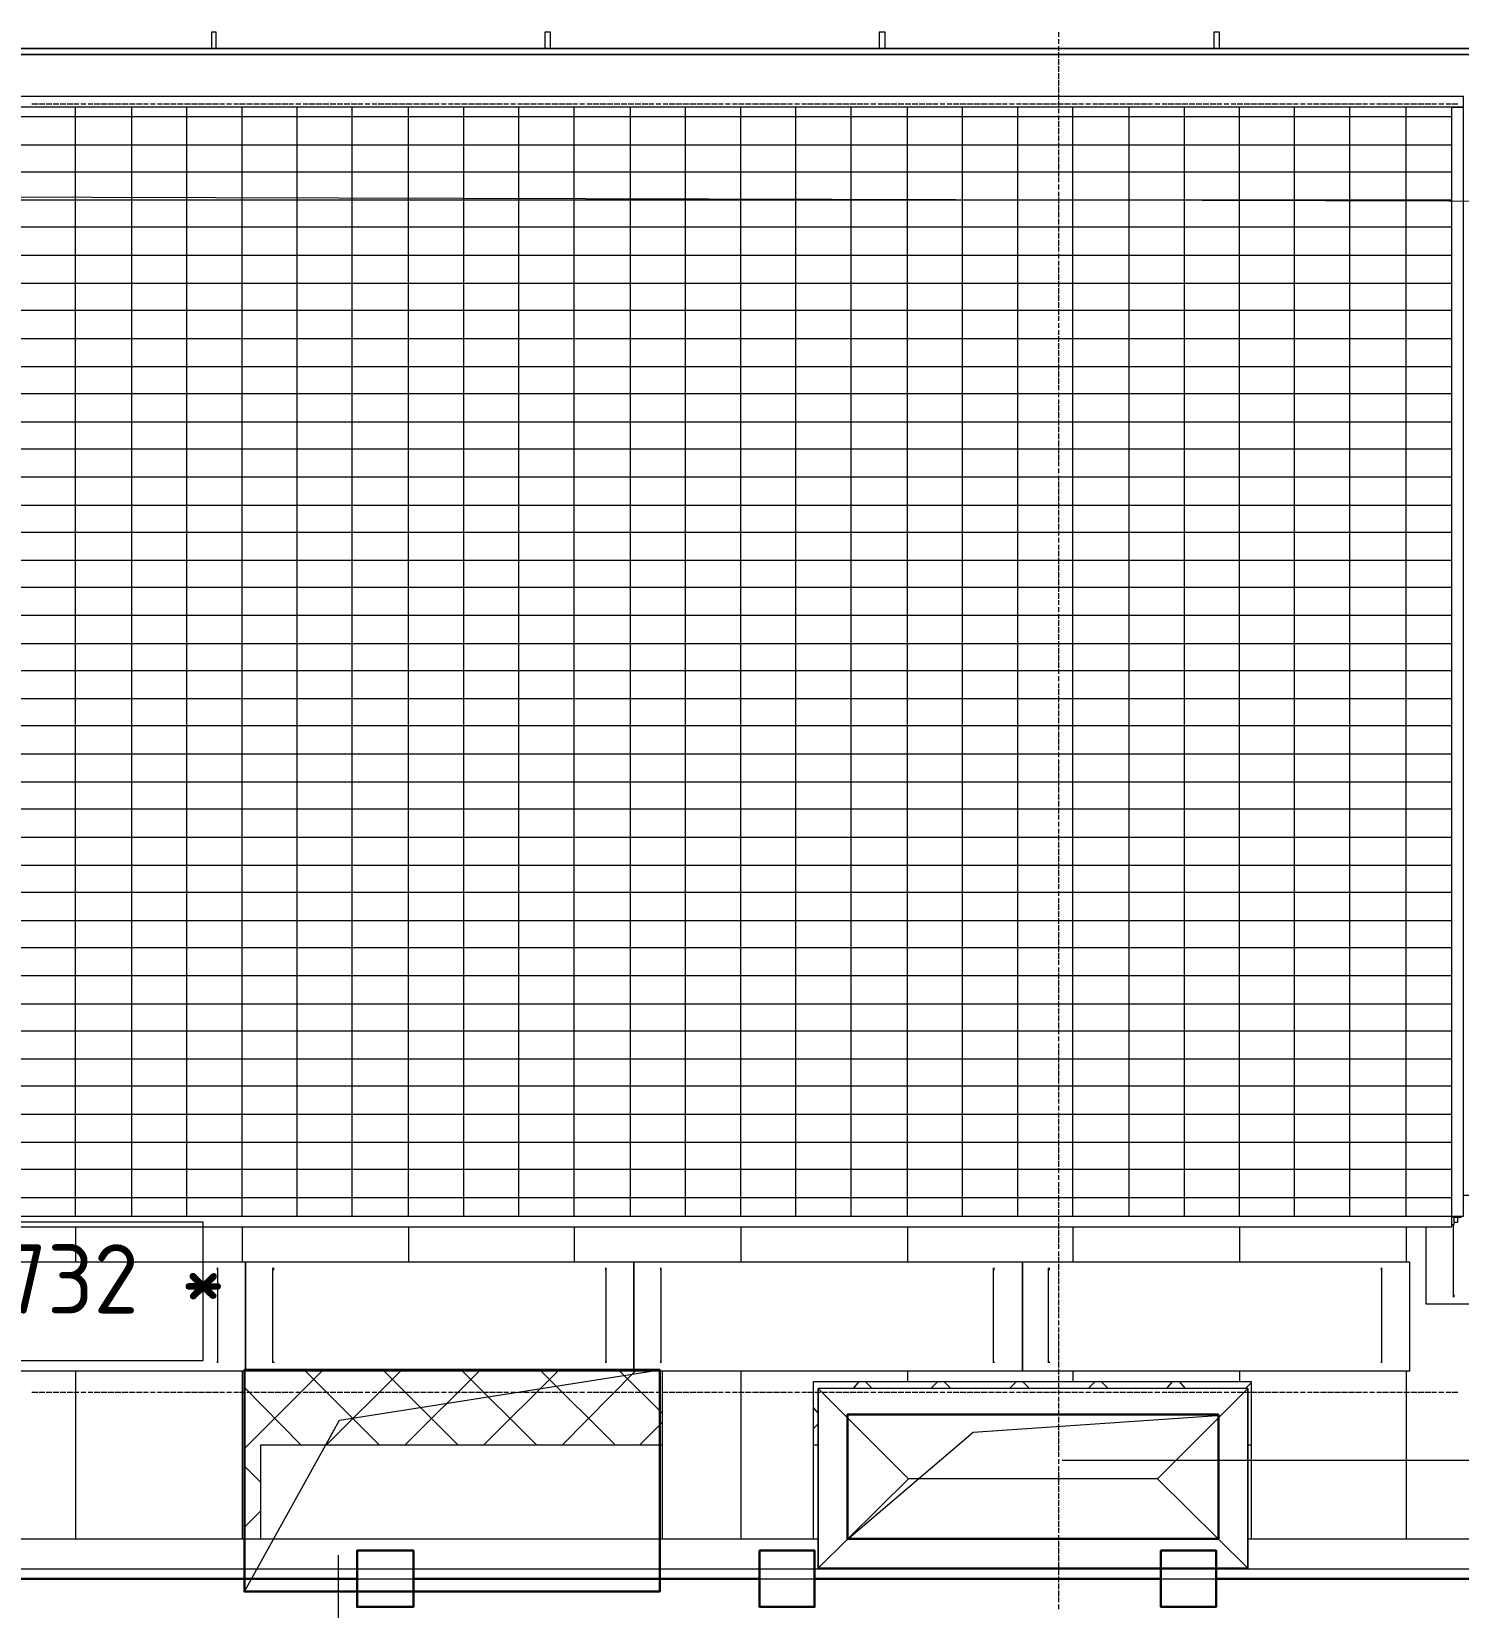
# Model space of a CAD drawing. Header units: millimetres. Extents: x -42533 to 645315, y 3457 to 82611.
# Drawn here: x 570526 to 575676, y 19596 to 25284 of the extents above; entities that cross this region are included whole.
import ezdxf

# ---------------------------------------------------------------- set-up
doc = ezdxf.new("R2010")
doc.units = ezdxf.units.MM
for name, color, linetype, true_color in [('PDF _!ЭОМ.Молниезащита', 7, 'Continuous', 0x954a95), ('PDF _Аннотация', 7, 'Continuous', 0xbababa), ('PDF _Воздуховоды', 7, 'Continuous', 0xbababa), ('PDF _Крыша', 7, 'Continuous', 0xbababa), ('PDF _Крыша штриховка', 7, 'Continuous', 0xbababa), ('PDF _Обобщенные модели', 7, 'Continuous', 0xbababa), ('PDF _Ограждение', 7, 'Continuous', 0xbababa), ('PDF _Оси', 7, 'Continuous', 0xbababa), ('PDF _Перекрытие', 7, 'Continuous', 0xbababa), ('PDF _Перекрытие штриховка', 7, 'Continuous', 0xbababa)]:
    doc.layers.add(name, color=color, linetype=linetype, true_color=true_color)
doc.layers.add('PDF _Линии', color=7, linetype='Continuous')
doc.layers.add('PDF _Текст', color=7, linetype='Continuous')
doc.styles.add('PDF GOST Common', font='GOST_Common.ttf')

msp = doc.modelspace()

# ---------------------------------------------------------------- linework, layer by layer
at = {"layer": 'PDF _!ЭОМ.Молниезащита', "color": 5, "lineweight": 30}
for points in [[(571700.5, 19699.3), (570700.9, 19699.3), (570451, 19699.3), (570451, 19597.6), (570252, 19597.6), (570252, 19800.9), (570451, 19800.9), (570451, 19699.3)], [(573153.2, 19699.3), (572153.6, 19699.3), (571903.8, 19699.3), (571903.8, 19597.6), (571700.5, 19597.6), (571700.5, 19800.9), (571903.8, 19800.9), (571903.8, 19699.3)], [(574601.7, 19699.3), (573602.1, 19699.3), (573352.2, 19699.3), (573352.2, 19597.6), (573153.2, 19597.6), (573153.2, 19800.9), (573352.2, 19800.9), (573352.2, 19699.3)], [(576054.4, 19699.3), (575050.6, 19699.3), (574800.7, 19699.3), (574800.7, 19597.6), (574601.7, 19597.6), (574601.7, 19800.9), (574800.7, 19800.9), (574800.7, 19699.3)]]:
    msp.add_lwpolyline(points, dxfattribs=at)
at = {"layer": 'PDF _!ЭОМ.Молниезащита', "color": 116, "lineweight": 30, "true_color": 0x136734}
msp.add_circle((567904.4, 20845.7), 12246.5, dxfattribs=at)
at = {"layer": 'PDF _!ЭОМ.Молниезащита', "lineweight": 13}
msp.add_arc((567008.4, 20453.1), 17757.8, 299.14304, 50.43064, dxfattribs=at)
at = {"layer": 'PDF _Аннотация', "color": 8, "lineweight": 20}
msp.add_lwpolyline([(571145.6, 20487), (571145.6, 20986.8), (569845.4, 20986.8), (569845.4, 20487)], close=True, dxfattribs=at)
at = {"layer": 'PDF _Аннотация', "color": 8, "lineweight": 9}
for points in [[(574245.9, 20127), (575931.6, 20127), (576084, 20249.9)], [(571632.7, 19784), (571632.7, 18966.6), (572056.2, 18966.6)]]:
    msp.add_lwpolyline(points, dxfattribs=at)
at = {"layer": 'PDF _Воздуховоды', "color": 8, "lineweight": 18}
for points in [[(574589, 20059.3), (574915.1, 20385.4), (574915.1, 19737.4), (574915.1, 20385.4), (573364.9, 20385.4), (573364.9, 19737.4), (573364.9, 20385.4), (573691.1, 20059.3), (573364.9, 19737.4), (574915.1, 19737.4), (574589, 20059.3), (573691.1, 20059.3)], [(574915.1, 20385.4), (573364.9, 20385.4)], [(574915.1, 19737.4), (573364.9, 19737.4)]]:
    msp.add_lwpolyline(points, dxfattribs=at)
at = {"layer": 'PDF _Крыша', "color": 8, "lineweight": 9}
for points in [[(571293.9, 19843.3), (571293.9, 20448.9)], [(572801.6, 20448.9), (572801.6, 19843.3)], [(573348, 19843.3), (573348, 20410.8), (574927.8, 20410.8), (574927.8, 19843.3)]]:
    msp.add_lwpolyline(points, dxfattribs=at)
at = {"layer": 'PDF _Крыша штриховка', "color": 8, "lineweight": 9}
for points in [[(570684, 20969.9), (570684, 20842.8)], [(571285.4, 20969.9), (571285.4, 20842.8)], [(571886.8, 20969.9), (571886.8, 20842.8)], [(572484, 20969.9), (572484, 20842.8)], [(573085.4, 20969.9), (573085.4, 20842.8)], [(573686.8, 20969.9), (573686.8, 20842.8)], [(574284, 20969.9), (574284, 20842.8)], [(574885.4, 20969.9), (574885.4, 20842.8)], [(575486.9, 20969.9), (575486.9, 20842.8)], [(570684, 20448.9), (570684, 19843.3)], [(571285.4, 20448.9), (571285.4, 19843.3)], [(573085.4, 20448.9), (573085.4, 19843.3)], [(573686.8, 20448.9), (573686.8, 20410.8)], [(574284, 20448.9), (574284, 20410.8)], [(574885.4, 20448.9), (574885.4, 20410.8)], [(575486.9, 20448.9), (575486.9, 19843.3)]]:
    msp.add_lwpolyline(points, dxfattribs=at)
at = {"layer": 'PDF _Линии', "color": 8, "lineweight": 9}
for points in [[(553827.3, 24730.9), (582318.5, 24654.6), (582229.5, 32125.8), (589577.9, 32125.8), (589577.9, 54975.5), (598506, 54975.5), (598785.5, 20686.1), (592369, 20686.1), (592432.5, 12524.6), (585626.3, 12571.2), (585592.4, 14451.7), (550752.4, 14451.7), (550752.4, 12478), (543802.2, 12478), (543764.1, 20783.5), (537415.3, 20800.5), (537356, 32655.2)], [(571293.9, 19652.7), (571636.9, 20271), (572793.2, 20453.2)], [(573466.6, 19839), (573924, 20228.7), (574805, 20288)]]:
    msp.add_lwpolyline(points, dxfattribs=at)
at = {"layer": 'PDF _Линии', "color": 8, "lineweight": 30}
for points in [[(572793.2, 20453.2), (571293.9, 20453.2), (571293.9, 19652.7), (572793.2, 19652.7)], [(574809.2, 20292.2), (573470.8, 20292.2), (573470.8, 19843.3), (574809.2, 19843.3)]]:
    msp.add_lwpolyline(points, close=True, dxfattribs=at)
at = {"layer": 'PDF _Обобщенные модели', "color": 8, "lineweight": 9}
for points in [[(575694.4, 21084.2), (576960.8, 21084.2), (576960.8, 21080), (576960.8, 21063.1), (576960.8, 21058.8), (576960.8, 20720), (576960.8, 20715.8), (576960.8, 20707.3), (576960.8, 20690.3), (575558.9, 20690.3), (575558.9, 20707.3), (575558.9, 20715.8), (575558.9, 20720), (575558.9, 20969.9)], [(575656.3, 20978.3), (575656.3, 20715.8)], [(571196.4, 20813.2), (571196.4, 20821.6), (571196.4, 20478.6), (571196.4, 20482.8)], [(571395.5, 20821.6), (571395.5, 20478.6)], [(571399.7, 20813.2), (571399.7, 20821.6)], [(572598.3, 20813.2), (572598.3, 20821.6), (572598.3, 20478.6), (572598.3, 20482.8)], [(572797.4, 20813.2), (572797.4, 20821.6), (572797.4, 20478.6), (572797.4, 20482.8)], [(573996, 20821.6), (573996, 20478.6)], [(574000.2, 20813.2), (574000.2, 20821.6)], [(574195.1, 20821.6), (574195.1, 20478.6)], [(574199.3, 20813.2), (574199.3, 20821.6)], [(575397.9, 20813.2), (575397.9, 20821.6), (575397.9, 20478.6), (575397.9, 20482.8)], [(575660.5, 20715.8), (575660.5, 20724.2)], [(571399.7, 20478.6), (571399.7, 20482.8)], [(574000.2, 20478.6), (574000.2, 20482.8)], [(574199.3, 20478.6), (574199.3, 20482.8)]]:
    msp.add_lwpolyline(points, dxfattribs=at)
for points in [[(571298.1, 20842.8), (571298.1, 20838.6), (571298.1, 20825.9), (571298.1, 20817.4), (571298.1, 20482.8), (571298.1, 20474.3), (571298.1, 20465.9), (571298.1, 20453.2), (571298.1, 20448.9), (569900.4, 20448.9), (569900.4, 20453.2), (569900.4, 20465.9), (569900.4, 20474.3), (569900.4, 20482.8), (569900.4, 20817.4), (569900.4, 20825.9), (569900.4, 20838.6), (569900.4, 20842.8)], [(572700, 20842.8), (572700, 20838.6), (572700, 20825.9), (572700, 20817.4), (572700, 20482.8), (572700, 20474.3), (572700, 20465.9), (572700, 20453.2), (572700, 20448.9), (571298.1, 20448.9), (571298.1, 20453.2), (571298.1, 20465.9), (571298.1, 20474.3), (571298.1, 20482.8), (571298.1, 20817.4), (571298.1, 20825.9), (571298.1, 20838.6), (571298.1, 20842.8)], [(574101.9, 20842.8), (574101.9, 20838.6), (574101.9, 20825.9), (574101.9, 20817.4), (574101.9, 20482.8), (574101.9, 20474.3), (574101.9, 20465.9), (574101.9, 20453.2), (574101.9, 20448.9), (572700, 20448.9), (572700, 20453.2), (572700, 20465.9), (572700, 20474.3), (572700, 20482.8), (572700, 20817.4), (572700, 20825.9), (572700, 20838.6), (572700, 20842.8)], [(575499.6, 20842.8), (575499.6, 20838.6), (575499.6, 20825.9), (575499.6, 20817.4), (575499.6, 20482.8), (575499.6, 20474.3), (575499.6, 20465.9), (575499.6, 20453.2), (575499.6, 20448.9), (574101.9, 20448.9), (574101.9, 20453.2), (574101.9, 20465.9), (574101.9, 20474.3), (574101.9, 20482.8), (574101.9, 20817.4), (574101.9, 20825.9), (574101.9, 20838.6), (574101.9, 20842.8)]]:
    msp.add_lwpolyline(points, close=True, dxfattribs=at)
at = {"layer": 'PDF _Обобщенные модели', "color": 8, "lineweight": 18}
for points in [[(559523.8, 19843.3), (573364.9, 19843.3)], [(574915.1, 19843.3), (583559.4, 19843.3)], [(583559.4, 19733.2), (559523.8, 19733.2)], [(559523.8, 19699.3), (589323.7, 19699.3)]]:
    msp.add_lwpolyline(points, dxfattribs=at)
at = {"layer": 'PDF _Ограждение', "color": 8, "lineweight": 9}
for points in [[(571175.3, 25281.5), (571175.3, 25243.3), (571175.3, 25222.2), (571192.2, 25222.2), (571192.2, 25243.3), (571192.2, 25281.5)], [(572378.1, 25281.5), (572378.1, 25243.3), (572378.1, 25222.2), (572399.3, 25222.2), (572399.3, 25243.3), (572399.3, 25281.5)], [(573585.2, 25281.5), (573585.2, 25243.3), (573585.2, 25222.2), (573606.4, 25222.2), (573606.4, 25243.3), (573606.4, 25281.5)], [(574792.3, 25281.5), (574792.3, 25243.3), (574792.3, 25222.2), (574813.4, 25222.2), (574813.4, 25243.3), (574813.4, 25281.5)], [(581852.6, 25201), (554293.2, 25201), (554293.2, 25222.2), (581839.9, 25222.2), (554293.2, 25222.2), (554293.2, 25201), (581852.6, 25201), (581852.6, 25213.7)], [(575652, 21008), (575694.4, 21008), (575694.4, 25010.4), (560743.6, 25010.4), (560743.6, 25048.5), (560705.5, 25048.5), (560705.5, 21008), (575652, 21008), (575652, 25010.4), (575694.4, 25010.4), (575694.4, 25048.5), (560743.6, 25048.5), (560743.6, 21008), (560705.5, 21008), (560705.5, 20969.9), (575652, 20969.9)]]:
    msp.add_lwpolyline(points, close=True, dxfattribs=at)
for points in [[(575660.5, 21008), (575660.5, 21003.8), (575652, 21003.8)], [(575652, 20978.3), (575660.5, 20978.3), (575660.5, 21003.8), (575685.9, 21003.8), (575685.9, 21008)]]:
    msp.add_lwpolyline(points, dxfattribs=at)
at = {"layer": 'PDF _Оси', "color": 8, "lineweight": 9}
for points in [[(574233.2, 25264.5), (574233.2, 25281.5)], [(574233.2, 25260.3), (574233.2, 25260.3)], [(574233.2, 25239.1), (574233.2, 25256)], [(574233.2, 25234.9), (574233.2, 25234.9)], [(574233.2, 25213.7), (574233.2, 25230.6)], [(574233.2, 25188.3), (574233.2, 25209.5)], [(574233.2, 25162.9), (574233.2, 25184)], [(574233.2, 25137.5), (574233.2, 25158.6)], [(574233.2, 25112), (574233.2, 25133.2)], [(574233.2, 25086.6), (574233.2, 25107.8)], [(574233.2, 25061.2), (574233.2, 25082.4)], [(574233.2, 25035.8), (574233.2, 25057)], [(574233.2, 25014.6), (574233.2, 25031.6)], [(570527.3, 25023.1), (570548.4, 25023.1)], [(570552.7, 25023.1), (570573.9, 25023.1)], [(570578.1, 25023.1), (570599.3, 25023.1)], [(570603.5, 25023.1), (570624.7, 25023.1)], [(570628.9, 25023.1), (570650.1, 25023.1)], [(570654.3, 25023.1), (570675.5, 25023.1)], [(570679.7, 25023.1), (570696.7, 25023.1)], [(570700.9, 25023.1), (570700.9, 25023.1)], [(570705.1, 25023.1), (570722.1, 25023.1)], [(570726.3, 25023.1), (570726.3, 25023.1)], [(570730.6, 25023.1), (570747.5, 25023.1)], [(570751.7, 25023.1), (570772.9, 25023.1)], [(570777.1, 25023.1), (570798.3, 25023.1)], [(570802.6, 25023.1), (570823.7, 25023.1)], [(570828, 25023.1), (570849.1, 25023.1)], [(570853.4, 25023.1), (570874.6, 25023.1)], [(570878.8, 25023.1), (570900, 25023.1)], [(570904.2, 25023.1), (570925.4, 25023.1)], [(570929.6, 25023.1), (570946.6, 25023.1)], [(570950.8, 25023.1), (570950.8, 25023.1)], [(570955, 25023.1), (570972, 25023.1)], [(570976.2, 25023.1), (570976.2, 25023.1)], [(570980.4, 25023.1), (570997.4, 25023.1)], [(571001.6, 25023.1), (571022.8, 25023.1)], [(571027, 25023.1), (571048.2, 25023.1)], [(571052.4, 25023.1), (571073.6, 25023.1)], [(571077.9, 25023.1), (571099, 25023.1)], [(571103.3, 25023.1), (571124.4, 25023.1)], [(571128.7, 25023.1), (571149.9, 25023.1)], [(571154.1, 25023.1), (571175.3, 25023.1)], [(571179.5, 25023.1), (571200.7, 25023.1)], [(571204.9, 25023.1), (571221.9, 25023.1)], [(571226.1, 25023.1), (571226.1, 25023.1)], [(571230.3, 25023.1), (571247.3, 25023.1)], [(571251.5, 25023.1), (571251.5, 25023.1)], [(571255.7, 25023.1), (571272.7, 25023.1)], [(571276.9, 25023.1), (571298.1, 25023.1)], [(571302.3, 25023.1), (571323.5, 25023.1)], [(571327.7, 25023.1), (571348.9, 25023.1)], [(571353.2, 25023.1), (571374.3, 25023.1)], [(571378.6, 25023.1), (571399.7, 25023.1)], [(571404, 25023.1), (571425.2, 25023.1)], [(571429.4, 25023.1), (571450.6, 25023.1)], [(571454.8, 25023.1), (571471.7, 25023.1)], [(571476, 25023.1), (571476, 25023.1)], [(571480.2, 25023.1), (571497.2, 25023.1)], [(571501.4, 25023.1), (571501.4, 25023.1)], [(571505.6, 25023.1), (571522.6, 25023.1)], [(571526.8, 25023.1), (571548, 25023.1)], [(571552.2, 25023.1), (571573.4, 25023.1)], [(571577.6, 25023.1), (571598.8, 25023.1)], [(571603, 25023.1), (571624.2, 25023.1)], [(571628.5, 25023.1), (571649.6, 25023.1)], [(571653.9, 25023.1), (571675, 25023.1)], [(571679.3, 25023.1), (571700.5, 25023.1)], [(571704.7, 25023.1), (571721.6, 25023.1)], [(571725.9, 25023.1), (571725.9, 25023.1)], [(571730.1, 25023.1), (571747, 25023.1)], [(571751.3, 25023.1), (571751.3, 25023.1)], [(571755.5, 25023.1), (571772.5, 25023.1)], [(571776.7, 25023.1), (571797.9, 25023.1)], [(571802.1, 25023.1), (571823.3, 25023.1)], [(571827.5, 25023.1), (571848.7, 25023.1)], [(571852.9, 25023.1), (571874.1, 25023.1)], [(571878.3, 25023.1), (571899.5, 25023.1)], [(571903.8, 25023.1), (571924.9, 25023.1)], [(571929.2, 25023.1), (571950.3, 25023.1)], [(571954.6, 25023.1), (571975.8, 25023.1)], [(571980, 25023.1), (571996.9, 25023.1)], [(572001.2, 25023.1), (572001.2, 25023.1)], [(572005.4, 25023.1), (572022.3, 25023.1)], [(572026.6, 25023.1), (572026.6, 25023.1)], [(572030.8, 25023.1), (572047.8, 25023.1)], [(572052, 25023.1), (572073.2, 25023.1)], [(572077.4, 25023.1), (572098.6, 25023.1)], [(572102.8, 25023.1), (572124, 25023.1)], [(572128.2, 25023.1), (572149.4, 25023.1)], [(572153.6, 25023.1), (572174.8, 25023.1)], [(572179, 25023.1), (572200.2, 25023.1)], [(572204.5, 25023.1), (572225.6, 25023.1)], [(572229.9, 25023.1), (572246.8, 25023.1)], [(572251, 25023.1), (572251, 25023.1)], [(572255.3, 25023.1), (572272.2, 25023.1)], [(572276.5, 25023.1), (572276.5, 25023.1)], [(572280.7, 25023.1), (572297.6, 25023.1)], [(572301.9, 25023.1), (572323.1, 25023.1)], [(572327.3, 25023.1), (572348.5, 25023.1)], [(572352.7, 25023.1), (572373.9, 25023.1)], [(572378.1, 25023.1), (572399.3, 25023.1)], [(572403.5, 25023.1), (572424.7, 25023.1)], [(572428.9, 25023.1), (572450.1, 25023.1)], [(572454.3, 25023.1), (572475.5, 25023.1)], [(572479.8, 25023.1), (572496.7, 25023.1)], [(572500.9, 25023.1), (572500.9, 25023.1)], [(572505.2, 25023.1), (572522.1, 25023.1)], [(572526.3, 25023.1), (572526.3, 25023.1)], [(572530.6, 25023.1), (572547.5, 25023.1)], [(572551.8, 25023.1), (572572.9, 25023.1)], [(572577.2, 25023.1), (572598.3, 25023.1)], [(572602.6, 25023.1), (572623.8, 25023.1)], [(572628, 25023.1), (572649.2, 25023.1)], [(572653.4, 25023.1), (572674.6, 25023.1)], [(572678.8, 25023.1), (572700, 25023.1)], [(572704.2, 25023.1), (572725.4, 25023.1)], [(572729.6, 25023.1), (572750.8, 25023.1)], [(572755.1, 25023.1), (572772, 25023.1)], [(572776.2, 25023.1), (572776.2, 25023.1)], [(572780.5, 25023.1), (572797.4, 25023.1)], [(572801.6, 25023.1), (572801.6, 25023.1)], [(572805.9, 25023.1), (572822.8, 25023.1)], [(572827.1, 25023.1), (572848.2, 25023.1)], [(572852.5, 25023.1), (572873.6, 25023.1)], [(572877.9, 25023.1), (572899.1, 25023.1)], [(572903.3, 25023.1), (572924.5, 25023.1)], [(572928.7, 25023.1), (572949.9, 25023.1)], [(572954.1, 25023.1), (572975.3, 25023.1)], [(572979.5, 25023.1), (573000.7, 25023.1)], [(573004.9, 25023.1), (573021.9, 25023.1)], [(573026.1, 25023.1), (573026.1, 25023.1)], [(573030.4, 25023.1), (573047.3, 25023.1)], [(573051.5, 25023.1), (573051.5, 25023.1)], [(573055.8, 25023.1), (573072.7, 25023.1)], [(573076.9, 25023.1), (573098.1, 25023.1)], [(573102.4, 25023.1), (573123.5, 25023.1)], [(573127.8, 25023.1), (573148.9, 25023.1)], [(573153.2, 25023.1), (573174.4, 25023.1)], [(573178.6, 25023.1), (573199.8, 25023.1)], [(573204, 25023.1), (573225.2, 25023.1)], [(573229.4, 25023.1), (573250.6, 25023.1)], [(573254.8, 25023.1), (573271.8, 25023.1)], [(573276, 25023.1), (573276, 25023.1)], [(573280.2, 25023.1), (573297.2, 25023.1)], [(573301.4, 25023.1), (573301.4, 25023.1)], [(573305.7, 25023.1), (573322.6, 25023.1)], [(573326.8, 25023.1), (573348, 25023.1)], [(573352.2, 25023.1), (573373.4, 25023.1)], [(573377.7, 25023.1), (573398.8, 25023.1)], [(573403.1, 25023.1), (573424.2, 25023.1)], [(573428.5, 25023.1), (573449.7, 25023.1)], [(573453.9, 25023.1), (573475.1, 25023.1)], [(573479.3, 25023.1), (573500.5, 25023.1)], [(573504.7, 25023.1), (573525.9, 25023.1)], [(573530.1, 25023.1), (573547.1, 25023.1)], [(573551.3, 25023.1), (573551.3, 25023.1)], [(573555.5, 25023.1), (573572.5, 25023.1)], [(573576.7, 25023.1), (573576.7, 25023.1)], [(573580.9, 25023.1), (573597.9, 25023.1)], [(573602.1, 25023.1), (573623.3, 25023.1)], [(573627.5, 25023.1), (573648.7, 25023.1)], [(573653, 25023.1), (573674.1, 25023.1)], [(573678.4, 25023.1), (573699.5, 25023.1)], [(573703.8, 25023.1), (573725, 25023.1)], [(573729.2, 25023.1), (573750.4, 25023.1)], [(573754.6, 25023.1), (573775.8, 25023.1)], [(573780, 25023.1), (573797, 25023.1)], [(573801.2, 25023.1), (573801.2, 25023.1)], [(573805.4, 25023.1), (573822.4, 25023.1)], [(573826.6, 25023.1), (573826.6, 25023.1)], [(573830.8, 25023.1), (573847.8, 25023.1)], [(573852, 25023.1), (573873.2, 25023.1)], [(573877.4, 25023.1), (573898.6, 25023.1)], [(573902.8, 25023.1), (573924, 25023.1)], [(573928.2, 25023.1), (573949.4, 25023.1)], [(573953.7, 25023.1), (573974.8, 25023.1)], [(573979.1, 25023.1), (574000.2, 25023.1)], [(574004.5, 25023.1), (574025.7, 25023.1)], [(574029.9, 25023.1), (574046.8, 25023.1)], [(574051.1, 25023.1), (574051.1, 25023.1)], [(574055.3, 25023.1), (574072.2, 25023.1)], [(574076.5, 25023.1), (574076.5, 25023.1)], [(574080.7, 25023.1), (574097.7, 25023.1)], [(574101.9, 25023.1), (574123.1, 25023.1)], [(574127.3, 25023.1), (574148.5, 25023.1)], [(574152.7, 25023.1), (574173.9, 25023.1)], [(574178.1, 25023.1), (574199.3, 25023.1)], [(574203.5, 25023.1), (574224.7, 25023.1)], [(574229, 25023.1), (574250.1, 25023.1)], [(574233.2, 25010.4), (574233.2, 25010.4)], [(574233.2, 24989.2), (574233.2, 25006.2)], [(574233.2, 24985), (574233.2, 24985)], [(574233.2, 24963.8), (574233.2, 24980.7)], [(574254.4, 25023.1), (574275.5, 25023.1)], [(574279.8, 25023.1), (574301, 25023.1)], [(574305.2, 25023.1), (574322.1, 25023.1)], [(574326.4, 25023.1), (574326.4, 25023.1)], [(574330.6, 25023.1), (574347.5, 25023.1)], [(574351.8, 25023.1), (574351.8, 25023.1)], [(574356, 25023.1), (574373, 25023.1)], [(574377.2, 25023.1), (574398.4, 25023.1)], [(574402.6, 25023.1), (574423.8, 25023.1)], [(574428, 25023.1), (574449.2, 25023.1)], [(574453.4, 25023.1), (574474.6, 25023.1)], [(574478.8, 25023.1), (574500, 25023.1)], [(574504.3, 25023.1), (574525.4, 25023.1)], [(574529.7, 25023.1), (574550.8, 25023.1)], [(574555.1, 25023.1), (574572, 25023.1)], [(574576.3, 25023.1), (574576.3, 25023.1)], [(574580.5, 25023.1), (574597.4, 25023.1)], [(574601.7, 25023.1), (574601.7, 25023.1)], [(574605.9, 25023.1), (574622.8, 25023.1)], [(574627.1, 25023.1), (574648.3, 25023.1)], [(574652.5, 25023.1), (574673.7, 25023.1)], [(574677.9, 25023.1), (574699.1, 25023.1)], [(574703.3, 25023.1), (574724.5, 25023.1)], [(574728.7, 25023.1), (574749.9, 25023.1)], [(574754.1, 25023.1), (574775.3, 25023.1)], [(574779.6, 25023.1), (574800.7, 25023.1)], [(574805, 25023.1), (574821.9, 25023.1)], [(574826.1, 25023.1), (574826.1, 25023.1)], [(574830.4, 25023.1), (574847.3, 25023.1)], [(574851.6, 25023.1), (574851.6, 25023.1)], [(574855.8, 25023.1), (574872.7, 25023.1)], [(574877, 25023.1), (574898.1, 25023.1)], [(574902.4, 25023.1), (574923.6, 25023.1)], [(574927.8, 25023.1), (574949, 25023.1)], [(574953.2, 25023.1), (574974.4, 25023.1)], [(574978.6, 25023.1), (574999.8, 25023.1)], [(575004, 25023.1), (575025.2, 25023.1)], [(575029.4, 25023.1), (575050.6, 25023.1)], [(575054.9, 25023.1), (575076, 25023.1)], [(575080.3, 25023.1), (575097.2, 25023.1)], [(575101.4, 25023.1), (575101.4, 25023.1)], [(575105.7, 25023.1), (575122.6, 25023.1)], [(575126.9, 25023.1), (575126.9, 25023.1)], [(575131.1, 25023.1), (575148, 25023.1)], [(575152.3, 25023.1), (575173.4, 25023.1)], [(575177.7, 25023.1), (575198.9, 25023.1)], [(575203.1, 25023.1), (575224.3, 25023.1)], [(575228.5, 25023.1), (575249.7, 25023.1)], [(575253.9, 25023.1), (575275.1, 25023.1)], [(575279.3, 25023.1), (575300.5, 25023.1)], [(575304.7, 25023.1), (575325.9, 25023.1)], [(575330.1, 25023.1), (575347.1, 25023.1)], [(575351.3, 25023.1), (575351.3, 25023.1)], [(575355.6, 25023.1), (575372.5, 25023.1)], [(575376.7, 25023.1), (575376.7, 25023.1)], [(575381, 25023.1), (575397.9, 25023.1)], [(575402.1, 25023.1), (575423.3, 25023.1)], [(575427.6, 25023.1), (575448.7, 25023.1)], [(575453, 25023.1), (575474.1, 25023.1)], [(575478.4, 25023.1), (575499.6, 25023.1)], [(575503.8, 25023.1), (575525, 25023.1)], [(575529.2, 25023.1), (575550.4, 25023.1)], [(575554.6, 25023.1), (575575.8, 25023.1)], [(575580, 25023.1), (575597, 25023.1)], [(575601.2, 25023.1), (575601.2, 25023.1)], [(575605.4, 25023.1), (575622.4, 25023.1)], [(575626.6, 25023.1), (575626.6, 25023.1)], [(575630.9, 25023.1), (575647.8, 25023.1)], [(575652, 25023.1), (575673.2, 25023.1)], [(574233.2, 24938.4), (574233.2, 24959.6)], [(574233.2, 24913), (574233.2, 24934.2)], [(574233.2, 24887.6), (574233.2, 24908.7)], [(574233.2, 24862.2), (574233.2, 24883.3)], [(574233.2, 24836.7), (574233.2, 24857.9)], [(574233.2, 24811.3), (574233.2, 24832.5)], [(574233.2, 24785.9), (574233.2, 24807.1)], [(574233.2, 24760.5), (574233.2, 24781.7)], [(574233.2, 24739.3), (574233.2, 24756.3)], [(574233.2, 24735.1), (574233.2, 24735.1)], [(574233.2, 24713.9), (574233.2, 24730.9)], [(574233.2, 24709.7), (574233.2, 24709.7)], [(574233.2, 24688.5), (574233.2, 24705.5)], [(574233.2, 24663.1), (574233.2, 24684.3)], [(574233.2, 24637.7), (574233.2, 24658.9)], [(574233.2, 24612.3), (574233.2, 24633.5)], [(574233.2, 24586.9), (574233.2, 24608)], [(574233.2, 24561.4), (574233.2, 24582.6)], [(574233.2, 24536), (574233.2, 24557.2)], [(574233.2, 24510.6), (574233.2, 24531.8)], [(574233.2, 24489.4), (574233.2, 24506.4)], [(574233.2, 24485.2), (574233.2, 24485.2)], [(574233.2, 24464), (574233.2, 24481)], [(574233.2, 24459.8), (574233.2, 24459.8)], [(574233.2, 24438.6), (574233.2, 24455.6)], [(574233.2, 24413.2), (574233.2, 24434.4)], [(574233.2, 24387.8), (574233.2, 24409)], [(574233.2, 24362.4), (574233.2, 24383.6)], [(574233.2, 24337), (574233.2, 24358.2)], [(574233.2, 24311.6), (574233.2, 24332.7)], [(574233.2, 24286.2), (574233.2, 24307.3)], [(574233.2, 24260.7), (574233.2, 24281.9)], [(574233.2, 24239.6), (574233.2, 24256.5)], [(574233.2, 24235.3), (574233.2, 24235.3)], [(574233.2, 24214.2), (574233.2, 24231.1)], [(574233.2, 24209.9), (574233.2, 24209.9)], [(574233.2, 24188.7), (574233.2, 24205.7)], [(574233.2, 24163.3), (574233.2, 24184.5)], [(574233.2, 24137.9), (574233.2, 24159.1)], [(574233.2, 24112.5), (574233.2, 24133.7)], [(574233.2, 24087.1), (574233.2, 24108.3)], [(574233.2, 24061.7), (574233.2, 24082.9)], [(574233.2, 24036.3), (574233.2, 24057.4)], [(574233.2, 24010.9), (574233.2, 24032)], [(574233.2, 23989.7), (574233.2, 24006.6)], [(574233.2, 23985.4), (574233.2, 23985.4)], [(574233.2, 23964.3), (574233.2, 23981.2)], [(574233.2, 23960), (574233.2, 23960)], [(574233.2, 23938.9), (574233.2, 23955.8)], [(574233.2, 23913.4), (574233.2, 23934.6)], [(574233.2, 23888), (574233.2, 23909.2)], [(574233.2, 23862.6), (574233.2, 23883.8)], [(574233.2, 23837.2), (574233.2, 23858.4)], [(574233.2, 23811.8), (574233.2, 23833)], [(574233.2, 23786.4), (574233.2, 23807.6)], [(574233.2, 23761), (574233.2, 23782.1)], [(574233.2, 23735.6), (574233.2, 23756.7)], [(574233.2, 23714.4), (574233.2, 23731.3)], [(574233.2, 23710.1), (574233.2, 23710.1)], [(574233.2, 23689), (574233.2, 23705.9)], [(574233.2, 23684.7), (574233.2, 23684.7)], [(574233.2, 23663.6), (574233.2, 23680.5)], [(574233.2, 23638.1), (574233.2, 23659.3)], [(574233.2, 23612.7), (574233.2, 23633.9)], [(574233.2, 23587.3), (574233.2, 23608.5)], [(574233.2, 23561.9), (574233.2, 23583.1)], [(574233.2, 23536.5), (574233.2, 23557.7)], [(574233.2, 23511.1), (574233.2, 23532.3)], [(574233.2, 23485.7), (574233.2, 23506.8)], [(574233.2, 23464.5), (574233.2, 23481.4)], [(574233.2, 23460.3), (574233.2, 23460.3)], [(574233.2, 23439.1), (574233.2, 23456)], [(574233.2, 23434.8), (574233.2, 23434.8)], [(574233.2, 23413.7), (574233.2, 23430.6)], [(574233.2, 23388.3), (574233.2, 23409.4)], [(574233.2, 23362.8), (574233.2, 23384)], [(574233.2, 23337.4), (574233.2, 23358.6)], [(574233.2, 23312), (574233.2, 23333.2)], [(574233.2, 23286.6), (574233.2, 23307.8)], [(574233.2, 23261.2), (574233.2, 23282.4)], [(574233.2, 23235.8), (574233.2, 23257)], [(574233.2, 23214.6), (574233.2, 23231.6)], [(574233.2, 23210.4), (574233.2, 23210.4)], [(574233.2, 23189.2), (574233.2, 23206.1)], [(574233.2, 23185), (574233.2, 23185)], [(574233.2, 23163.8), (574233.2, 23180.7)], [(574233.2, 23138.4), (574233.2, 23159.5)], [(574233.2, 23113), (574233.2, 23134.1)], [(574233.2, 23087.5), (574233.2, 23108.7)], [(574233.2, 23062.1), (574233.2, 23083.3)], [(574233.2, 23036.7), (574233.2, 23057.9)], [(574233.2, 23011.3), (574233.2, 23032.5)], [(574233.2, 22985.9), (574233.2, 23007.1)], [(574233.2, 22964.7), (574233.2, 22981.7)], [(574233.2, 22960.5), (574233.2, 22960.5)], [(574233.2, 22939.3), (574233.2, 22956.3)], [(574233.2, 22935.1), (574233.2, 22935.1)], [(574233.2, 22913.9), (574233.2, 22930.8)], [(574233.2, 22888.5), (574233.2, 22909.7)], [(574233.2, 22863.1), (574233.2, 22884.3)], [(574233.2, 22837.7), (574233.2, 22858.8)], [(574233.2, 22812.3), (574233.2, 22833.4)], [(574233.2, 22786.8), (574233.2, 22808)], [(574233.2, 22761.4), (574233.2, 22782.6)], [(574233.2, 22736), (574233.2, 22757.2)], [(574233.2, 22710.6), (574233.2, 22731.8)], [(574233.2, 22689.4), (574233.2, 22706.4)], [(574233.2, 22685.2), (574233.2, 22685.2)], [(574233.2, 22664), (574233.2, 22681)], [(574233.2, 22659.8), (574233.2, 22659.8)], [(574233.2, 22638.6), (574233.2, 22655.5)], [(574233.2, 22613.2), (574233.2, 22634.4)], [(574233.2, 22587.8), (574233.2, 22609)], [(574233.2, 22562.4), (574233.2, 22583.5)], [(574233.2, 22537), (574233.2, 22558.1)], [(574233.2, 22511.5), (574233.2, 22532.7)], [(574233.2, 22486.1), (574233.2, 22507.3)], [(574233.2, 22460.7), (574233.2, 22481.9)], [(574233.2, 22439.5), (574233.2, 22456.5)], [(574233.2, 22435.3), (574233.2, 22435.3)], [(574233.2, 22414.1), (574233.2, 22431.1)], [(574233.2, 22409.9), (574233.2, 22409.9)], [(574233.2, 22388.7), (574233.2, 22405.7)], [(574233.2, 22363.3), (574233.2, 22384.5)], [(574233.2, 22337.9), (574233.2, 22359.1)], [(574233.2, 22312.5), (574233.2, 22333.7)], [(574233.2, 22287.1), (574233.2, 22308.2)], [(574233.2, 22261.7), (574233.2, 22282.8)], [(574233.2, 22236.2), (574233.2, 22257.4)], [(574233.2, 22210.8), (574233.2, 22232)], [(574233.2, 22189.7), (574233.2, 22206.6)], [(574233.2, 22185.4), (574233.2, 22185.4)], [(574233.2, 22164.2), (574233.2, 22181.2)], [(574233.2, 22160), (574233.2, 22160)], [(574233.2, 22138.8), (574233.2, 22155.8)], [(574233.2, 22113.4), (574233.2, 22134.6)], [(574233.2, 22088), (574233.2, 22109.2)], [(574233.2, 22062.6), (574233.2, 22083.8)], [(574233.2, 22037.2), (574233.2, 22058.4)], [(574233.2, 22011.8), (574233.2, 22032.9)], [(574233.2, 21986.4), (574233.2, 22007.5)], [(574233.2, 21960.9), (574233.2, 21982.1)], [(574233.2, 21935.5), (574233.2, 21956.7)], [(574233.2, 21914.4), (574233.2, 21931.3)], [(574233.2, 21910.1), (574233.2, 21910.1)], [(574233.2, 21888.9), (574233.2, 21905.9)], [(574233.2, 21863.5), (574233.2, 21884.7)], [(574233.2, 21838.1), (574233.2, 21859.3)], [(574233.2, 21812.7), (574233.2, 21833.9)], [(574233.2, 21787.3), (574233.2, 21808.5)], [(574233.2, 21761.9), (574233.2, 21783.1)], [(574233.2, 21736.5), (574233.2, 21757.6)], [(574233.2, 21711.1), (574233.2, 21732.2)], [(574233.2, 21685.6), (574233.2, 21706.8)], [(574233.2, 21664.5), (574233.2, 21681.4)], [(574233.2, 21660.2), (574233.2, 21660.2)], [(574233.2, 21639.1), (574233.2, 21656)], [(574233.2, 21634.8), (574233.2, 21634.8)], [(574233.2, 21613.6), (574233.2, 21630.6)], [(574233.2, 21588.2), (574233.2, 21609.4)], [(574233.2, 21562.8), (574233.2, 21584)], [(574233.2, 21537.4), (574233.2, 21558.6)], [(574233.2, 21512), (574233.2, 21533.2)], [(574233.2, 21486.6), (574233.2, 21507.8)], [(574233.2, 21461.2), (574233.2, 21482.4)], [(574233.2, 21435.8), (574233.2, 21456.9)], [(574233.2, 21414.6), (574233.2, 21431.5)], [(574233.2, 21410.4), (574233.2, 21410.4)], [(574233.2, 21389.2), (574233.2, 21406.1)], [(574233.2, 21384.9), (574233.2, 21384.9)], [(574233.2, 21363.8), (574233.2, 21380.7)], [(574233.2, 21338.4), (574233.2, 21359.5)], [(574233.2, 21312.9), (574233.2, 21334.1)], [(574233.2, 21287.5), (574233.2, 21308.7)], [(574233.2, 21262.1), (574233.2, 21283.3)], [(574233.2, 21236.7), (574233.2, 21257.9)], [(574233.2, 21211.3), (574233.2, 21232.5)], [(574233.2, 21185.9), (574233.2, 21207.1)], [(574233.2, 21164.7), (574233.2, 21181.6)], [(574233.2, 21160.5), (574233.2, 21160.5)], [(574233.2, 21139.3), (574233.2, 21156.2)], [(574233.2, 21135.1), (574233.2, 21135.1)], [(574233.2, 21113.9), (574233.2, 21130.8)], [(574233.2, 21088.5), (574233.2, 21109.6)], [(574233.2, 21063.1), (574233.2, 21084.2)], [(574233.2, 21037.6), (574233.2, 21058.8)], [(574233.2, 21012.2), (574233.2, 21033.4)], [(574233.2, 20986.8), (574233.2, 21008)], [(574233.2, 20961.4), (574233.2, 20982.6)], [(574233.2, 20936), (574233.2, 20957.2)], [(574233.2, 20910.6), (574233.2, 20931.8)], [(574233.2, 20889.4), (574233.2, 20906.3)], [(574233.2, 20885.2), (574233.2, 20885.2)], [(574233.2, 20864), (574233.2, 20880.9)], [(574233.2, 20838.6), (574233.2, 20859.8)], [(574233.2, 20813.2), (574233.2, 20834.3)], [(574233.2, 20787.8), (574233.2, 20808.9)], [(574233.2, 20762.3), (574233.2, 20783.5)], [(574233.2, 20736.9), (574233.2, 20758.1)], [(574233.2, 20711.5), (574233.2, 20732.7)], [(574233.2, 20686.1), (574233.2, 20707.3)], [(574233.2, 20660.7), (574233.2, 20681.9)], [(574233.2, 20639.5), (574233.2, 20656.5)], [(574233.2, 20635.3), (574233.2, 20635.3)], [(574233.2, 20614.1), (574233.2, 20631)], [(574233.2, 20609.9), (574233.2, 20609.9)], [(574233.2, 20588.7), (574233.2, 20605.6)], [(574233.2, 20563.3), (574233.2, 20584.5)], [(574233.2, 20537.9), (574233.2, 20559)], [(574233.2, 20512.5), (574233.2, 20533.6)], [(574233.2, 20487), (574233.2, 20508.2)], [(574233.2, 20461.6), (574233.2, 20482.8)], [(574233.2, 20436.2), (574233.2, 20457.4)], [(574233.2, 20410.8), (574233.2, 20432)], [(570527.3, 20372.7), (570548.4, 20372.7)], [(570552.7, 20372.7), (570573.9, 20372.7)], [(570578.1, 20372.7), (570599.3, 20372.7)], [(570603.5, 20372.7), (570624.7, 20372.7)], [(570628.9, 20372.7), (570650.1, 20372.7)], [(570654.3, 20372.7), (570675.5, 20372.7)], [(570679.7, 20372.7), (570696.7, 20372.7)], [(570700.9, 20372.7), (570700.9, 20372.7)], [(570705.1, 20372.7), (570722.1, 20372.7)], [(570726.3, 20372.7), (570726.3, 20372.7)], [(570730.6, 20372.7), (570747.5, 20372.7)], [(570751.7, 20372.7), (570772.9, 20372.7)], [(570777.1, 20372.7), (570798.3, 20372.7)], [(570802.6, 20372.7), (570823.7, 20372.7)], [(570828, 20372.7), (570849.1, 20372.7)], [(570853.4, 20372.7), (570874.6, 20372.7)], [(570878.8, 20372.7), (570900, 20372.7)], [(570904.2, 20372.7), (570925.4, 20372.7)], [(570929.6, 20372.7), (570946.6, 20372.7)], [(570950.8, 20372.7), (570950.8, 20372.7)], [(570955, 20372.7), (570972, 20372.7)], [(570976.2, 20372.7), (570976.2, 20372.7)], [(570980.4, 20372.7), (570997.4, 20372.7)], [(571001.6, 20372.7), (571022.8, 20372.7)], [(571027, 20372.7), (571048.2, 20372.7)], [(571052.4, 20372.7), (571073.6, 20372.7)], [(571077.9, 20372.7), (571099, 20372.7)], [(571103.3, 20372.7), (571124.4, 20372.7)], [(571128.7, 20372.7), (571149.9, 20372.7)], [(571154.1, 20372.7), (571175.3, 20372.7)], [(571179.5, 20372.7), (571200.7, 20372.7)], [(571204.9, 20372.7), (571221.9, 20372.7)], [(571226.1, 20372.7), (571226.1, 20372.7)], [(571230.3, 20372.7), (571247.3, 20372.7)], [(571251.5, 20372.7), (571251.5, 20372.7)], [(571255.7, 20372.7), (571272.7, 20372.7)], [(571276.9, 20372.7), (571298.1, 20372.7)], [(571302.3, 20372.7), (571323.5, 20372.7)], [(571327.7, 20372.7), (571348.9, 20372.7)], [(571353.2, 20372.7), (571374.3, 20372.7)], [(571378.6, 20372.7), (571399.7, 20372.7)], [(571404, 20372.7), (571425.2, 20372.7)], [(571429.4, 20372.7), (571450.6, 20372.7)], [(571454.8, 20372.7), (571471.7, 20372.7)], [(571476, 20372.7), (571476, 20372.7)], [(571480.2, 20372.7), (571497.2, 20372.7)], [(571501.4, 20372.7), (571501.4, 20372.7)], [(571505.6, 20372.7), (571522.6, 20372.7)], [(571526.8, 20372.7), (571548, 20372.7)], [(571552.2, 20372.7), (571573.4, 20372.7)], [(571577.6, 20372.7), (571598.8, 20372.7)], [(571603, 20372.7), (571624.2, 20372.7)], [(571628.5, 20372.7), (571649.6, 20372.7)], [(571653.9, 20372.7), (571675, 20372.7)], [(571679.3, 20372.7), (571700.5, 20372.7)], [(571704.7, 20372.7), (571721.6, 20372.7)], [(571725.9, 20372.7), (571725.9, 20372.7)], [(571730.1, 20372.7), (571747, 20372.7)], [(571751.3, 20372.7), (571751.3, 20372.7)], [(571755.5, 20372.7), (571772.5, 20372.7)], [(571776.7, 20372.7), (571797.9, 20372.7)], [(571802.1, 20372.7), (571823.3, 20372.7)], [(571827.5, 20372.7), (571848.7, 20372.7)], [(571852.9, 20372.7), (571874.1, 20372.7)], [(571878.3, 20372.7), (571899.5, 20372.7)], [(571903.8, 20372.7), (571924.9, 20372.7)], [(571929.2, 20372.7), (571950.3, 20372.7)], [(571954.6, 20372.7), (571975.8, 20372.7)], [(571980, 20372.7), (571996.9, 20372.7)], [(572001.2, 20372.7), (572001.2, 20372.7)], [(572005.4, 20372.7), (572022.3, 20372.7)], [(572026.6, 20372.7), (572026.6, 20372.7)], [(572030.8, 20372.7), (572047.8, 20372.7)], [(572052, 20372.7), (572073.2, 20372.7)], [(572077.4, 20372.7), (572098.6, 20372.7)], [(572102.8, 20372.7), (572124, 20372.7)], [(572128.2, 20372.7), (572149.4, 20372.7)], [(572153.6, 20372.7), (572174.8, 20372.7)], [(572179, 20372.7), (572200.2, 20372.7)], [(572204.5, 20372.7), (572225.6, 20372.7)], [(572229.9, 20372.7), (572246.8, 20372.7)], [(572251, 20372.7), (572251, 20372.7)], [(572255.3, 20372.7), (572272.2, 20372.7)], [(572276.5, 20372.7), (572276.5, 20372.7)], [(572280.7, 20372.7), (572297.6, 20372.7)], [(572301.9, 20372.7), (572323.1, 20372.7)], [(572327.3, 20372.7), (572348.5, 20372.7)], [(572352.7, 20372.7), (572373.9, 20372.7)], [(572378.1, 20372.7), (572399.3, 20372.7)], [(572403.5, 20372.7), (572424.7, 20372.7)], [(572428.9, 20372.7), (572450.1, 20372.7)], [(572454.3, 20372.7), (572475.5, 20372.7)], [(572479.8, 20372.7), (572496.7, 20372.7)], [(572500.9, 20372.7), (572500.9, 20372.7)], [(572505.2, 20372.7), (572522.1, 20372.7)], [(572526.3, 20372.7), (572526.3, 20372.7)], [(572530.6, 20372.7), (572547.5, 20372.7)], [(572551.8, 20372.7), (572572.9, 20372.7)], [(572577.2, 20372.7), (572598.3, 20372.7)], [(572602.6, 20372.7), (572623.8, 20372.7)], [(572628, 20372.7), (572649.2, 20372.7)], [(572653.4, 20372.7), (572674.6, 20372.7)], [(572678.8, 20372.7), (572700, 20372.7)], [(572704.2, 20372.7), (572725.4, 20372.7)], [(572729.6, 20372.7), (572750.8, 20372.7)], [(572755.1, 20372.7), (572772, 20372.7)], [(572776.2, 20372.7), (572776.2, 20372.7)], [(572780.5, 20372.7), (572797.4, 20372.7)], [(572801.6, 20372.7), (572801.6, 20372.7)], [(572805.9, 20372.7), (572822.8, 20372.7)], [(572827.1, 20372.7), (572848.2, 20372.7)], [(572852.5, 20372.7), (572873.6, 20372.7)], [(572877.9, 20372.7), (572899.1, 20372.7)], [(572903.3, 20372.7), (572924.5, 20372.7)], [(572928.7, 20372.7), (572949.9, 20372.7)], [(572954.1, 20372.7), (572975.3, 20372.7)], [(572979.5, 20372.7), (573000.7, 20372.7)], [(573004.9, 20372.7), (573021.9, 20372.7)], [(573026.1, 20372.7), (573026.1, 20372.7)], [(573030.4, 20372.7), (573047.3, 20372.7)], [(573051.5, 20372.7), (573051.5, 20372.7)], [(573055.8, 20372.7), (573072.7, 20372.7)], [(573076.9, 20372.7), (573098.1, 20372.7)], [(573102.4, 20372.7), (573123.5, 20372.7)], [(573127.8, 20372.7), (573148.9, 20372.7)], [(573153.2, 20372.7), (573174.4, 20372.7)], [(573178.6, 20372.7), (573199.8, 20372.7)], [(573204, 20372.7), (573225.2, 20372.7)], [(573229.4, 20372.7), (573250.6, 20372.7)], [(573254.8, 20372.7), (573271.8, 20372.7)], [(573276, 20372.7), (573276, 20372.7)], [(573280.2, 20372.7), (573297.2, 20372.7)], [(573301.4, 20372.7), (573301.4, 20372.7)], [(573305.7, 20372.7), (573322.6, 20372.7)], [(573326.8, 20372.7), (573348, 20372.7)], [(573352.2, 20372.7), (573373.4, 20372.7)], [(573377.7, 20372.7), (573398.8, 20372.7)], [(573403.1, 20372.7), (573424.2, 20372.7)], [(573428.5, 20372.7), (573449.7, 20372.7)], [(573453.9, 20372.7), (573475.1, 20372.7)], [(573479.3, 20372.7), (573500.5, 20372.7)], [(573504.7, 20372.7), (573525.9, 20372.7)], [(573530.1, 20372.7), (573547.1, 20372.7)], [(573551.3, 20372.7), (573551.3, 20372.7)], [(573555.5, 20372.7), (573572.5, 20372.7)], [(573576.7, 20372.7), (573576.7, 20372.7)], [(573580.9, 20372.7), (573597.9, 20372.7)], [(573602.1, 20372.7), (573623.3, 20372.7)], [(573627.5, 20372.7), (573648.7, 20372.7)], [(573653, 20372.7), (573674.1, 20372.7)], [(573678.4, 20372.7), (573699.5, 20372.7)], [(573703.8, 20372.7), (573725, 20372.7)], [(573729.2, 20372.7), (573750.4, 20372.7)], [(573754.6, 20372.7), (573775.8, 20372.7)], [(573780, 20372.7), (573797, 20372.7)], [(573801.2, 20372.7), (573801.2, 20372.7)], [(573805.4, 20372.7), (573822.4, 20372.7)], [(573826.6, 20372.7), (573826.6, 20372.7)], [(573830.8, 20372.7), (573847.8, 20372.7)], [(573852, 20372.7), (573873.2, 20372.7)], [(573877.4, 20372.7), (573898.6, 20372.7)], [(573902.8, 20372.7), (573924, 20372.7)], [(573928.2, 20372.7), (573949.4, 20372.7)], [(573953.7, 20372.7), (573974.8, 20372.7)], [(573979.1, 20372.7), (574000.2, 20372.7)], [(574004.5, 20372.7), (574025.7, 20372.7)], [(574029.9, 20372.7), (574046.8, 20372.7)], [(574051.1, 20372.7), (574051.1, 20372.7)], [(574055.3, 20372.7), (574072.2, 20372.7)], [(574076.5, 20372.7), (574076.5, 20372.7)], [(574080.7, 20372.7), (574097.7, 20372.7)], [(574101.9, 20372.7), (574123.1, 20372.7)], [(574127.3, 20372.7), (574148.5, 20372.7)], [(574152.7, 20372.7), (574173.9, 20372.7)], [(574178.1, 20372.7), (574199.3, 20372.7)], [(574203.5, 20372.7), (574224.7, 20372.7)], [(574229, 20372.7), (574250.1, 20372.7)], [(574233.2, 20389.6), (574233.2, 20406.6)], [(574233.2, 20385.4), (574233.2, 20385.4)], [(574233.2, 20364.2), (574233.2, 20381.2)], [(574254.4, 20372.7), (574275.5, 20372.7)], [(574279.8, 20372.7), (574301, 20372.7)], [(574305.2, 20372.7), (574322.1, 20372.7)], [(574326.4, 20372.7), (574326.4, 20372.7)], [(574330.6, 20372.7), (574347.5, 20372.7)], [(574351.8, 20372.7), (574351.8, 20372.7)], [(574356, 20372.7), (574373, 20372.7)], [(574377.2, 20372.7), (574398.4, 20372.7)], [(574402.6, 20372.7), (574423.8, 20372.7)], [(574428, 20372.7), (574449.2, 20372.7)], [(574453.4, 20372.7), (574474.6, 20372.7)], [(574478.8, 20372.7), (574500, 20372.7)], [(574504.3, 20372.7), (574525.4, 20372.7)], [(574529.7, 20372.7), (574550.8, 20372.7)], [(574555.1, 20372.7), (574572, 20372.7)], [(574576.3, 20372.7), (574576.3, 20372.7)], [(574580.5, 20372.7), (574597.4, 20372.7)], [(574601.7, 20372.7), (574601.7, 20372.7)], [(574605.9, 20372.7), (574622.8, 20372.7)], [(574627.1, 20372.7), (574648.3, 20372.7)], [(574652.5, 20372.7), (574673.7, 20372.7)], [(574677.9, 20372.7), (574699.1, 20372.7)], [(574703.3, 20372.7), (574724.5, 20372.7)], [(574728.7, 20372.7), (574749.9, 20372.7)], [(574754.1, 20372.7), (574775.3, 20372.7)], [(574779.6, 20372.7), (574800.7, 20372.7)], [(574805, 20372.7), (574821.9, 20372.7)], [(574826.1, 20372.7), (574826.1, 20372.7)], [(574830.4, 20372.7), (574847.3, 20372.7)], [(574851.6, 20372.7), (574851.6, 20372.7)], [(574855.8, 20372.7), (574872.7, 20372.7)], [(574877, 20372.7), (574898.1, 20372.7)], [(574902.4, 20372.7), (574923.6, 20372.7)], [(574927.8, 20372.7), (574949, 20372.7)], [(574953.2, 20372.7), (574974.4, 20372.7)], [(574978.6, 20372.7), (574999.8, 20372.7)], [(575004, 20372.7), (575025.2, 20372.7)], [(575029.4, 20372.7), (575050.6, 20372.7)], [(575054.9, 20372.7), (575076, 20372.7)], [(575080.3, 20372.7), (575097.2, 20372.7)], [(575101.4, 20372.7), (575101.4, 20372.7)], [(575105.7, 20372.7), (575122.6, 20372.7)], [(575126.9, 20372.7), (575126.9, 20372.7)], [(575131.1, 20372.7), (575148, 20372.7)], [(575152.3, 20372.7), (575173.4, 20372.7)], [(575177.7, 20372.7), (575198.9, 20372.7)], [(575203.1, 20372.7), (575224.3, 20372.7)], [(575228.5, 20372.7), (575249.7, 20372.7)], [(575253.9, 20372.7), (575275.1, 20372.7)], [(575279.3, 20372.7), (575300.5, 20372.7)], [(575304.7, 20372.7), (575325.9, 20372.7)], [(575330.1, 20372.7), (575347.1, 20372.7)], [(575351.3, 20372.7), (575351.3, 20372.7)], [(575355.6, 20372.7), (575372.5, 20372.7)], [(575376.7, 20372.7), (575376.7, 20372.7)], [(575381, 20372.7), (575397.9, 20372.7)], [(575402.1, 20372.7), (575423.3, 20372.7)], [(575427.6, 20372.7), (575448.7, 20372.7)], [(575453, 20372.7), (575474.1, 20372.7)], [(575478.4, 20372.7), (575499.6, 20372.7)], [(575503.8, 20372.7), (575525, 20372.7)], [(575529.2, 20372.7), (575550.4, 20372.7)], [(575554.6, 20372.7), (575575.8, 20372.7)], [(575580, 20372.7), (575597, 20372.7)], [(575601.2, 20372.7), (575601.2, 20372.7)], [(575605.4, 20372.7), (575622.4, 20372.7)], [(575626.6, 20372.7), (575626.6, 20372.7)], [(575630.9, 20372.7), (575647.8, 20372.7)], [(575652, 20372.7), (575673.2, 20372.7)], [(574233.2, 20360), (574233.2, 20360)], [(574233.2, 20338.8), (574233.2, 20355.7)], [(574233.2, 20313.4), (574233.2, 20334.6)], [(574233.2, 20288), (574233.2, 20309.2)], [(574233.2, 20262.6), (574233.2, 20283.7)], [(574233.2, 20237.2), (574233.2, 20258.3)], [(574233.2, 20211.7), (574233.2, 20232.9)], [(574233.2, 20186.3), (574233.2, 20207.5)], [(574233.2, 20160.9), (574233.2, 20182.1)], [(574233.2, 20139.7), (574233.2, 20156.7)], [(574233.2, 20135.5), (574233.2, 20135.5)], [(574233.2, 20114.3), (574233.2, 20131.3)], [(574233.2, 20110.1), (574233.2, 20110.1)], [(574233.2, 20088.9), (574233.2, 20105.9)], [(574233.2, 20063.5), (574233.2, 20084.7)], [(574233.2, 20038.1), (574233.2, 20059.3)], [(574233.2, 20012.7), (574233.2, 20033.9)], [(574233.2, 19987.3), (574233.2, 20008.5)], [(574233.2, 19961.9), (574233.2, 19983)], [(574233.2, 19936.5), (574233.2, 19957.6)], [(574233.2, 19911), (574233.2, 19932.2)], [(574233.2, 19885.6), (574233.2, 19906.8)], [(574233.2, 19864.4), (574233.2, 19881.4)], [(574233.2, 19860.2), (574233.2, 19860.2)], [(574233.2, 19839), (574233.2, 19856)], [(574233.2, 19813.6), (574233.2, 19834.8)], [(574233.2, 19788.2), (574233.2, 19809.4)], [(574233.2, 19762.8), (574233.2, 19784)], [(574233.2, 19737.4), (574233.2, 19758.6)], [(574233.2, 19712), (574233.2, 19733.2)], [(574233.2, 19686.6), (574233.2, 19707.7)], [(574233.2, 19661.2), (574233.2, 19682.3)], [(574233.2, 19635.7), (574233.2, 19656.9)], [(574233.2, 19614.6), (574233.2, 19631.5)], [(574233.2, 19610.3), (574233.2, 19610.3)], [(574233.2, 19589.2), (574233.2, 19606.1)]]:
    msp.add_lwpolyline(points, dxfattribs=at)
at = {"layer": 'PDF _Перекрытие', "color": 8, "lineweight": 18}
for points in [[(575660.5, 20986.8), (575673.2, 20986.8), (575673.2, 21003.8)], [(571353.2, 19843.3), (571353.2, 20182.1), (572801.6, 20182.1)], [(573348, 20182.1), (573364.9, 20182.1)], [(574915.1, 20182.1), (574927.8, 20182.1)]]:
    msp.add_lwpolyline(points, dxfattribs=at)
at = {"layer": 'PDF _Перекрытие штриховка', "color": 8, "lineweight": 9}
for points in [[(560743.6, 24976.5), (575652, 24976.5)], [(570684, 21008), (570684, 25010.4)], [(570887.3, 21008), (570887.3, 25010.4)], [(571086.3, 21008), (571086.3, 25010.4)], [(571285.4, 21008), (571285.4, 25010.4)], [(571484.5, 21008), (571484.5, 25010.4)], [(571683.5, 21008), (571683.5, 25010.4)], [(571886.8, 21008), (571886.8, 25010.4)], [(572085.9, 21008), (572085.9, 25010.4)], [(572284.9, 21008), (572284.9, 25010.4)], [(572484, 21008), (572484, 25010.4)], [(572687.3, 21008), (572687.3, 25010.4)], [(572886.4, 21008), (572886.4, 25010.4)], [(573085.4, 21008), (573085.4, 25010.4)], [(573284.5, 21008), (573284.5, 25010.4)], [(573483.5, 21008), (573483.5, 25010.4)], [(573686.8, 21008), (573686.8, 25010.4)], [(573885.9, 21008), (573885.9, 25010.4)], [(574085, 21008), (574085, 25010.4)], [(574284, 21008), (574284, 25010.4)], [(574487.3, 21008), (574487.3, 25010.4)], [(574686.4, 21008), (574686.4, 25010.4)], [(574885.4, 21008), (574885.4, 25010.4)], [(575084.5, 21008), (575084.5, 25010.4)], [(575283.6, 21008), (575283.6, 25010.4)], [(575486.9, 21008), (575486.9, 25010.4)], [(560743.6, 24874.9), (575652, 24874.9)], [(560743.6, 24777.5), (575652, 24777.5)], [(560743.6, 24675.8), (575652, 24675.8)], [(560743.6, 24578.4), (575652, 24578.4)], [(560743.6, 24476.7), (575652, 24476.7)], [(560743.6, 24375.1), (575652, 24375.1)], [(560743.6, 24277.7), (575652, 24277.7)], [(560743.6, 24176), (575652, 24176)], [(560743.6, 24074.4), (575652, 24074.4)], [(560743.6, 23977), (575652, 23977)], [(560743.6, 23875.3), (575652, 23875.3)], [(560743.6, 23777.9), (575652, 23777.9)], [(560743.6, 23676.3), (575652, 23676.3)], [(560743.6, 23574.6), (575652, 23574.6)], [(560743.6, 23477.2), (575652, 23477.2)], [(560743.6, 23375.6), (575652, 23375.6)], [(560743.6, 23278.1), (575652, 23278.1)], [(560743.6, 23176.5), (575652, 23176.5)], [(560743.6, 23074.8), (575652, 23074.8)], [(560743.6, 22977.4), (575652, 22977.4)], [(560743.6, 22875.8), (575652, 22875.8)], [(560743.6, 22778.4), (575652, 22778.4)], [(560743.6, 22676.7), (575652, 22676.7)], [(560743.6, 22575.1), (575652, 22575.1)], [(560743.6, 22477.7), (575652, 22477.7)], [(560743.6, 22376), (575652, 22376)], [(560743.6, 22274.4), (575652, 22274.4)], [(560743.6, 22176.9), (575652, 22176.9)], [(560743.6, 22075.3), (575652, 22075.3)], [(560743.6, 21977.9), (575652, 21977.9)], [(560743.6, 21876.2), (575652, 21876.2)], [(560743.6, 21774.6), (575652, 21774.6)], [(560743.6, 21677.2), (575652, 21677.2)], [(560743.6, 21575.5), (575652, 21575.5)], [(560743.6, 21478.1), (575652, 21478.1)], [(560743.6, 21376.5), (575652, 21376.5)], [(560743.6, 21274.8), (575652, 21274.8)], [(560743.6, 21177.4), (575652, 21177.4)], [(560743.6, 21075.8), (575652, 21075.8)], [(571293.9, 20169.4), (571573.4, 20448.9)], [(571780.9, 20182.1), (571514.1, 20448.9)], [(571590.3, 20182.1), (571857.2, 20448.9)], [(572064.7, 20182.1), (571797.9, 20448.9)], [(571874.1, 20182.1), (572140.9, 20448.9)], [(572348.5, 20182.1), (572081.6, 20448.9)], [(572157.9, 20182.1), (572424.7, 20448.9)], [(572632.2, 20182.1), (572365.4, 20448.9)], [(572441.6, 20182.1), (572704.2, 20448.9)], [(572801.6, 20296.5), (572649.2, 20448.9)], [(571497.2, 20182.1), (571293.9, 20389.6)], [(573492, 20385.4), (573513.2, 20410.8)], [(573559.8, 20385.4), (573534.4, 20410.8)], [(573771.5, 20385.4), (573797, 20410.8)], [(573843.5, 20385.4), (573818.1, 20410.8)], [(574055.3, 20385.4), (574080.7, 20410.8)], [(574127.3, 20385.4), (574101.9, 20410.8)], [(574339.1, 20385.4), (574364.5, 20410.8)], [(574411.1, 20385.4), (574385.7, 20410.8)], [(574622.8, 20385.4), (574644, 20410.8)], [(574690.6, 20385.4), (574669.4, 20410.8)], [(574906.6, 20385.4), (574927.8, 20406.6)], [(573364.9, 20296.5), (573348, 20317.6)], [(572721.2, 20182.1), (572801.6, 20262.6)], [(573348, 20241.4), (573364.9, 20258.3)], [(571353.2, 20046.6), (571293.9, 20105.9)], [(571293.9, 19885.6), (571353.2, 19944.9)]]:
    msp.add_lwpolyline(points, dxfattribs=at)

# ---------------------------------------------------------------- texts
at = {"layer": 'PDF _Текст', "color": 7, "insert": (569871.8, 20752.2), "char_height": 250.03, "attachment_point": 4, "style": 'PDF GOST Common'}
msp.add_mtext('+18,732 *', dxfattribs=at)

doc.saveas('drawing.dxf')
